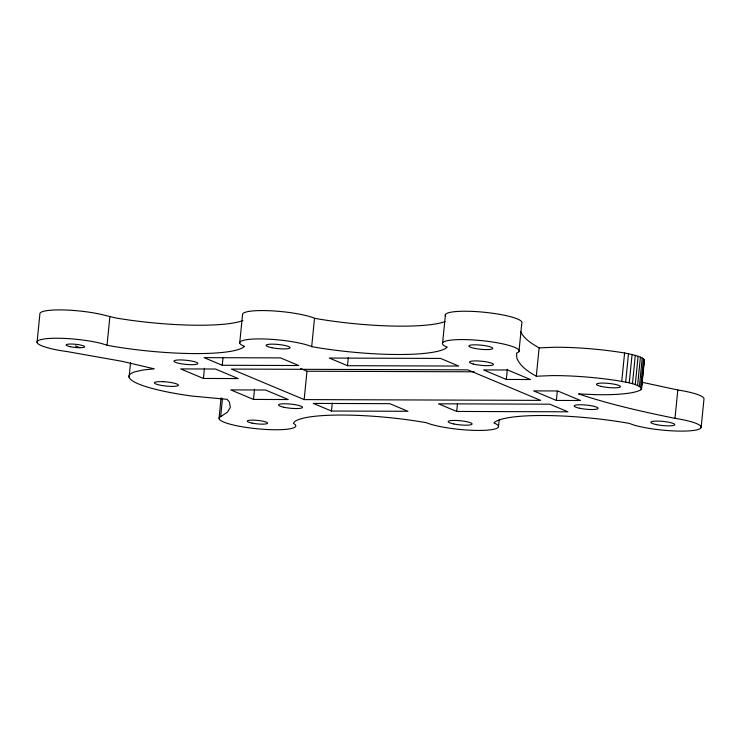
<?xml version="1.0" encoding="UTF-8"?>
<svg xmlns="http://www.w3.org/2000/svg" width="741" height="741" viewBox="0 0 741 741"><rect width="100%" height="100%" fill="white"/><g stroke="black" fill="none" stroke-linecap="round" stroke-linejoin="round"><path stroke-width="1.11" d="M37.05 342.444L39.875 314.101A38.56 6.632 5.7 0 1 61.994 309.914A38.56 6.632 5.7 0 1 104.138 315.12L115.318 317.889A96.395 16.571 5.7 0 0 242.946 320.557M222.467 398.519L220.661 416.664A38.56 6.632 5.7 0 0 256.293 428.687A38.56 6.632 5.7 0 0 294.761 424.223L293.427 423.481L294.483 421.749A94.848 16.302 5.7 0 1 426.334 422.694A38.56 6.632 5.7 0 0 478.325 430.438A38.56 6.632 5.7 0 0 493.904 422.916A96.543 16.598 5.7 0 1 629.155 423.361L634.083 425.112A38.56 6.632 5.7 0 0 694.826 430.252A38.56 6.632 5.7 0 0 674.986 418.341C642.475 411.727 610.01 404.429 578.517 393.916L596.922 394.684A80.167 13.783 5.7 0 0 640.104 390.257L641.104 389.599L641.4 388.089C634.926 382.662 625.561 382.476 617.614 380.67A80.195 13.792 5.7 0 0 551.628 375.613L536.289 376.224C528.546 371.852 520.302 366.619 516.783 358.06L516.616 353.059A38.56 6.632 5.7 0 0 479.76 340.443A38.56 6.632 5.7 0 0 445.739 346.529L447.24 347.094A96.886 16.654 5.7 0 1 311.683 346.649L310.85 346.242A38.56 6.632 5.7 0 0 262.555 338.943A38.56 6.632 5.7 0 0 241.27 344.852L244.493 346.427A96.395 16.571 5.7 0 1 112.493 346.242L107.028 345.204L109.863 316.852M129.091 377.234L130.564 362.497M203.423 378.447L180.674 368.916L215.436 369.027L238.194 378.568L203.423 378.447L204.442 368.24M222.244 365.267L204.044 357.644L280.515 357.894L298.725 365.526L222.244 365.267L223.041 357.329M219.058 418.23L221.096 397.815M239.723 342.981L242.548 314.629A38.56 6.632 5.7 0 1 270.095 310.748A38.56 6.632 5.7 0 1 313.684 317.889L314.508 318.297A96.886 16.654 5.7 0 0 445.091 321.585M253.487 399.427L230.729 389.886L265.5 390.007L288.249 399.538L253.487 399.427L254.506 389.22M304.162 399.594L231.349 369.083L467.83 369.861L540.643 400.372L304.162 399.594L306.987 371.241L300.661 368.592M311.683 346.649L314.508 318.297M331.468 411.033L313.258 403.41L389.738 403.66L407.939 411.283L331.468 411.033L332.255 403.095M347.483 365.684L329.282 358.051L440.525 358.422L458.725 366.054L347.483 365.684L348.279 357.746M442.618 342.814L445.443 314.471M456.706 411.45L438.496 403.817L549.739 404.188L567.949 411.811L456.706 411.45L457.493 403.512M498.48 426.714L499.156 419.915M506.316 379.448L483.558 369.916L507.696 369.991L530.454 379.531L506.316 379.448L507.335 369.24M518.95 351.595L521.784 323.243A38.56 6.632 5.7 0 0 482.586 312.1A38.56 6.632 5.7 0 0 445.712 316.231M536.289 376.224L539.124 347.872C532.001 343.759 524.193 339.137 520.534 331.459M556.371 400.427L533.622 390.887L557.76 390.97L580.509 400.501L556.371 400.427L557.278 391.35M621.755 381.356L624.589 353.003L620.439 352.327A80.195 13.792 5.7 0 0 554.453 347.26L539.124 347.872M625.654 382.106L628.488 353.753L624.589 353.003M629.248 382.912L632.073 354.559L628.488 353.753M632.462 383.755L635.296 355.402L632.073 354.559M635.259 384.625L638.094 356.273L635.296 355.402M637.593 385.505L640.419 357.162L638.094 356.273M639.409 386.394L642.234 358.042L640.419 357.162M640.678 387.256L643.512 358.903L642.234 358.042M641.104 389.599L641.669 383.931M642.123 379.392L642.466 375.993M642.808 372.593L643.142 369.185M643.596 364.655L644.374 360.524L643.512 358.903M641.4 388.089L644.225 359.737M641.539 388.868L644.374 360.524M674.986 418.341L677.811 389.988L641.725 382.199M701.125 427.594L703.95 399.242A38.56 6.632 5.7 0 0 677.811 389.988M220.661 416.664L227.441 412.209L230.358 407.263L229.349 401.918L227.098 399.334L192.595 396.12A79.685 13.699 5.7 0 1 134.723 371.871L142.939 370.009L154.285 368.833L121.867 361.275L67.088 351.567A38.56 6.632 5.7 0 1 41.348 339.498A38.56 6.632 5.7 0 1 101.313 343.463L107.028 345.204M306.987 371.241L474.259 371.797M75.387 345.871L79.778 347.705M163.113 381.68L160.241 381.624A12.051 2.075 5.7 0 0 155.397 383.764A12.051 2.075 5.7 0 0 169.698 386.32L172.57 386.385A12.051 2.075 5.7 0 0 177.405 384.236A12.051 2.075 5.7 0 0 163.113 381.68M656.517 424.639A12.051 2.075 5.7 0 0 674.801 424.695A12.051 2.075 5.7 0 0 657.128 421.092A12.051 2.075 5.7 0 0 656.517 424.639M453.798 423.963A12.051 2.075 5.7 0 0 472.1 424.037A12.051 2.075 5.7 0 0 454.446 420.425A12.051 2.075 5.7 0 0 453.798 423.963M252.088 423.12A10.198 1.751 5.7 0 0 267.557 423.176A10.198 1.751 5.7 0 0 252.607 420.119A10.198 1.751 5.7 0 0 252.088 423.12M474.49 348.363A12.051 2.075 5.7 0 0 492.774 348.427A12.051 2.075 5.7 0 0 475.092 344.824A12.051 2.075 5.7 0 0 474.49 348.363M271.79 347.696A12.051 2.075 5.7 0 0 290.074 347.761A12.051 2.075 5.7 0 0 272.401 344.148A12.051 2.075 5.7 0 0 271.79 347.696M70.525 346.76A9.3 1.602 5.7 0 0 84.641 346.807A9.3 1.602 5.7 0 0 70.997 344.028A9.3 1.602 5.7 0 0 70.525 346.76M179.563 363.47A12.051 2.075 5.7 0 0 197.847 363.535A12.051 2.075 5.7 0 0 180.174 359.931A12.051 2.075 5.7 0 0 179.563 363.47M579.379 408.208A12.051 2.075 5.7 0 0 598.089 408.458A12.051 2.075 5.7 0 0 580.925 404.762A12.051 2.075 5.7 0 0 579.379 408.208M283.859 407.254A12.051 2.075 5.7 0 0 302.495 407.467A12.051 2.075 5.7 0 0 285.229 403.789A12.051 2.075 5.7 0 0 283.859 407.254M473.147 363.979A12.051 2.075 5.7 0 0 493.098 364.915A12.051 2.075 5.7 0 0 478.13 360.969A12.051 2.075 5.7 0 0 473.147 363.979M600.951 386.357A12.051 2.075 5.7 0 0 620.291 386.922A12.051 2.075 5.7 0 0 604.072 383.097A12.051 2.075 5.7 0 0 600.951 386.357"/></g></svg>
